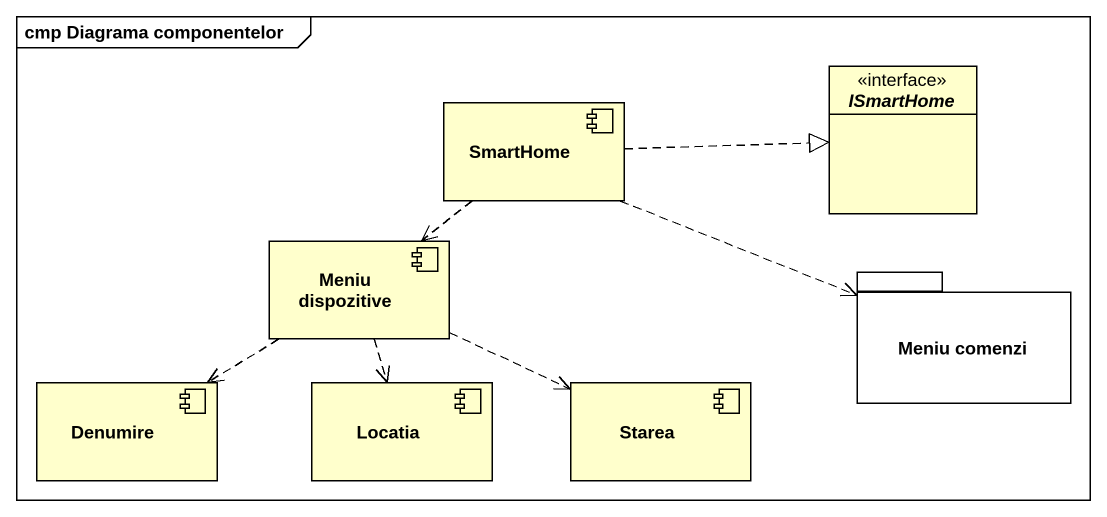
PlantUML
@startuml
mainframe cmp Diagrama componentelor
allowmixing
hide circle
hide empty members
interface ISmartHome
component SmartHome
component "Meniu dispozitive" as Meniu_dispozitive
package "Meniu comenzi" as Meniu_comenzi {
}
component Denumire
component Locatia
component Starea
SmartHome .right.|> ISmartHome
SmartHome ..> Meniu_dispozitive
SmartHome .right.> Meniu_comenzi
Meniu_dispozitive ..> Denumire
Meniu_dispozitive ..> Locatia
Meniu_dispozitive .right.> Starea
@enduml
